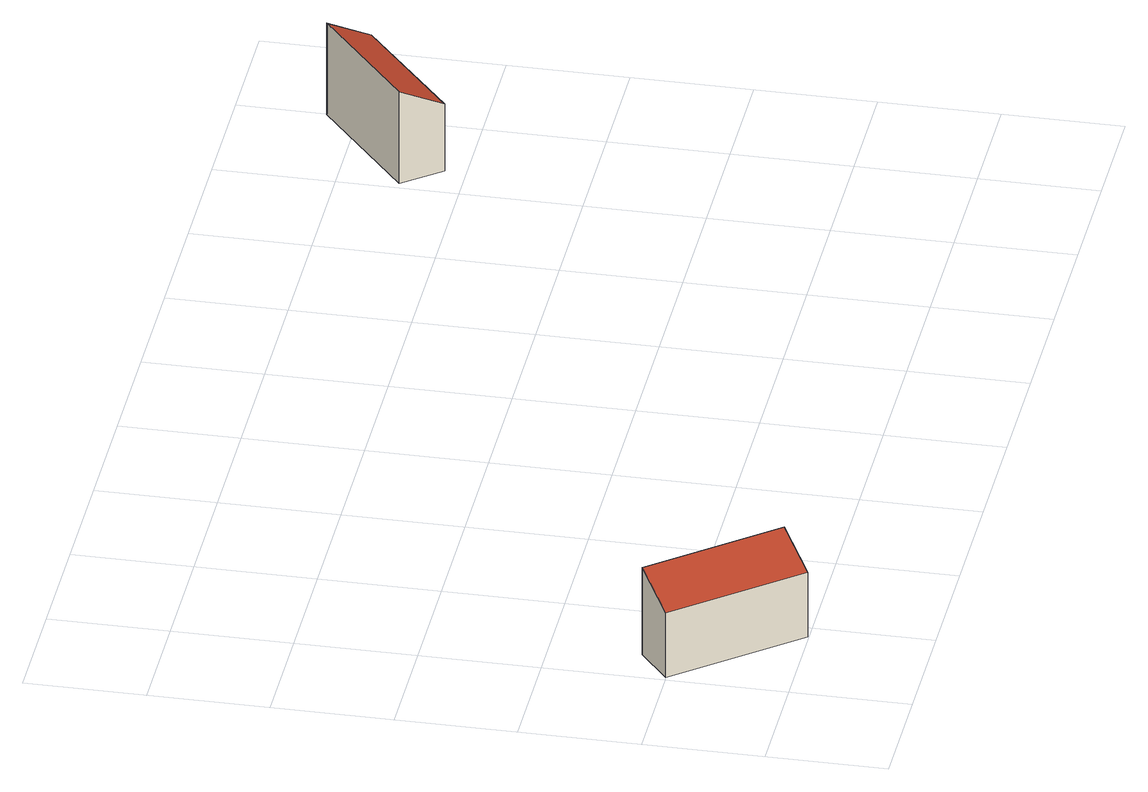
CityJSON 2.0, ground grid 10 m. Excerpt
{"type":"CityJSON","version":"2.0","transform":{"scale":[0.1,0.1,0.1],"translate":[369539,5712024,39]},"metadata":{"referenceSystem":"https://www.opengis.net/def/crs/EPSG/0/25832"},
"CityObjects":{
"building1":{"type":"Building","attributes":{"Geometrietyp2DReferenz":"3000","Gemeindeschluessel":"05513000","function":"51009_1610","roofType":"2100","measuredHeight":8.14},"geometry":[{"type":"Solid","lod":"2","boundaries":[[[[0,1,2,3]],[[4,5,1,0]],[[6,7,5,4]],[[3,2,7,6]],[[4,0,3,6]],[[1,5,7,2]]]],"semantics":{"surfaces":[{"type":"WallSurface"},{"type":"RoofSurface"},{"type":"GroundSurface"}],"values":[[0,0,0,0,1,2]]}}]},
"building2":{"type":"Building","attributes":{"Geometrietyp2DReferenz":"3000","Gemeindeschluessel":"05513000","function":"51009_1610","roofType":"2100","measuredHeight":8.49},"geometry":[{"type":"Solid","lod":"2","boundaries":[[[[8,9,10,11]],[[12,13,9,8]],[[14,15,13,12]],[[11,10,15,14]],[[12,8,11,14]],[[9,13,15,10]]]],"semantics":{"surfaces":[{"type":"WallSurface"},{"type":"RoofSurface"},{"type":"GroundSurface"}],"values":[[0,0,0,0,1,2]]}}]}
},
"vertices":[
[116,26,88],[116,26,7],[34,125,7],[34,125,88],[85,1,67],[85,1,7],[3,100,67],[3,100,7],
[826,495,68],[826,495,6],[800,526,6],[800,526,91],[733,418,68],[733,418,6],[707,450,91],[707,450,6]
]}
